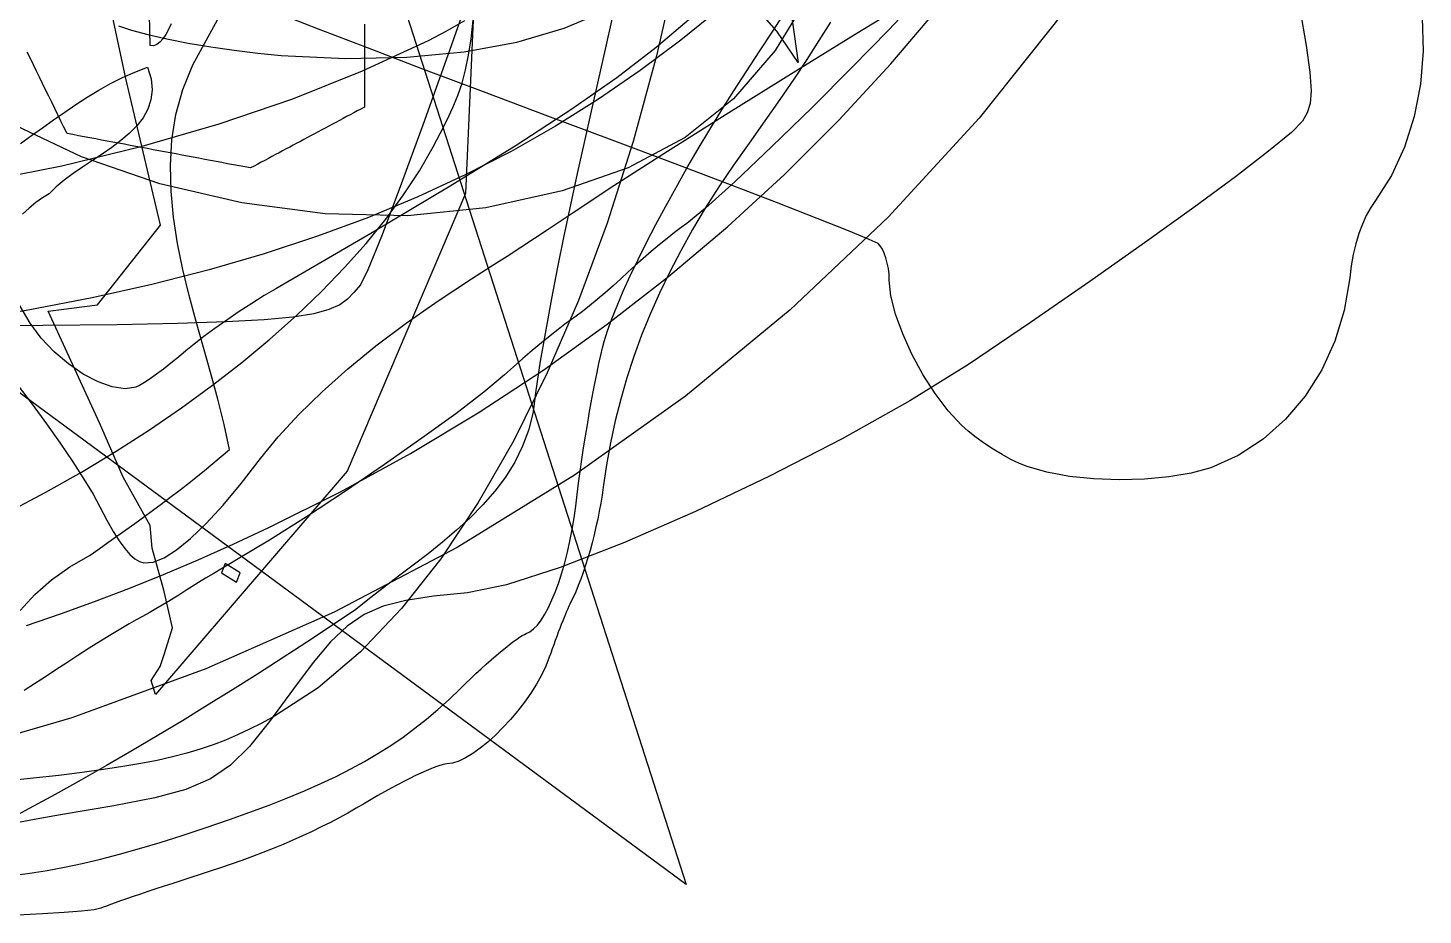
# Model space of a CAD drawing. Extents: x -75 to 75, y -75 to 75.
# Drawn here: x 22.8 to 75.1, y -74.8 to -41.6 of the extents above; entities that cross this region are included whole.
import ezdxf

# ---------------------------------------------------------------- set-up
doc = ezdxf.new("R2010")
doc.units = 0
for name, color, linetype in [('butterfly', 7, 'CONTINUOUS'), ('cat', 7, 'CONTINUOUS'), ('crown', 7, 'CONTINUOUS'), ('darth', 7, 'CONTINUOUS'), ('hellokitty', 7, 'CONTINUOUS'), ('ironman', 7, 'CONTINUOUS'), ('jackskellington', 7, 'CONTINUOUS'), ('mushroom', 7, 'CONTINUOUS'), ('skullbones', 7, 'CONTINUOUS'), ('star', 7, 'CONTINUOUS'), ('stormtrooper', 7, 'CONTINUOUS'), ('thundercats', 7, 'CONTINUOUS'), ('wolf', 7, 'CONTINUOUS')]:
    doc.layers.add(name, color=color, linetype=linetype)

msp = doc.modelspace()

# ---------------------------------------------------------------- linework, layer by layer
at = {"layer": 'butterfly', "color": 7}
for p, q in [((52.161739, -40.262161), (50.826645, -42.456182)), ((42.916043, -41.622176), (44.464839, -40.964553)), ((26.228406, -41.534207), (26.710756, -41.6946)), ((26.710756, -41.6946), (27.322742, -41.857608)), ((41.144681, -42.135843), (42.916043, -41.622176)), ((27.322742, -41.857608), (28.039386, -42.018709)), ((28.039386, -42.018709), (28.835711, -42.173375)), ((28.835711, -42.173375), (29.686741, -42.317083)), ((29.686741, -42.317083), (30.567492, -42.445311)), ((39.17499, -42.499867), (41.144681, -42.135843)), ((30.567492, -42.445311), (31.452989, -42.553529)), ((31.452989, -42.553529), (32.318257, -42.637222)), ((32.318257, -42.637222), (34.737542, -42.756243)), ((34.737542, -42.756243), (37.031199, -42.708562)), ((37.031199, -42.708562), (39.17499, -42.499867)), ((50.826645, -42.456182), (49.26904, -44.258535)), ((49.26904, -44.258535), (47.447539, -45.70907)), ((24.84939, -46.434361), (22.156997, -45.16654)), ((47.447539, -45.70907), (45.320749, -46.847633)), ((27.779062, -47.443424), (24.84939, -46.434361)), ((45.320749, -46.847633), (42.847274, -47.714069)), ((30.851774, -48.166536), (27.779062, -47.443424)), ((42.847274, -47.714069), (39.98573, -48.348223)), ((33.973282, -48.576507), (30.851774, -48.166536)), ((37.049349, -48.646134), (33.973282, -48.576507)), ((39.98573, -48.348223), (37.049349, -48.646134))]:
    msp.add_line(p, q, dxfattribs=at)
at = {"layer": 'cat', "color": 7}
for p, q in [((35.437174, -41.467727), (35.437174, -41.623093)), ((35.437174, -41.623093), (35.437174, -41.778459)), ((35.437174, -41.778459), (35.437174, -41.933828)), ((35.437174, -41.933828), (35.437174, -42.089191)), ((35.437174, -42.089191), (35.437174, -42.244549)), ((35.437174, -42.244549), (35.437174, -42.399915)), ((22.927272, -42.754993), (22.812749, -42.52076)), ((23.041792, -42.989226), (22.927272, -42.754993)), ((35.437174, -42.399915), (35.437174, -42.555281)), ((35.437174, -42.555281), (35.437174, -42.710648)), ((35.437174, -42.710648), (35.437174, -42.866014)), ((23.156315, -43.223451), (23.041792, -42.989226)), ((23.270835, -43.457684), (23.156315, -43.223451)), ((35.437174, -42.866014), (35.437174, -43.021383)), ((35.437174, -43.021383), (35.437174, -43.176749)), ((35.437174, -43.176749), (35.437174, -43.332115)), ((35.437174, -43.332115), (35.437174, -43.48747)), ((23.385358, -43.691917), (23.270835, -43.457684)), ((23.499881, -43.926139), (23.385358, -43.691917)), ((35.437174, -43.48747), (35.437174, -43.642836)), ((35.437174, -43.642836), (35.437174, -43.798202)), ((35.437174, -43.798202), (35.437174, -43.953571)), ((23.614401, -44.160375), (23.499881, -43.926139)), ((23.728913, -44.394597), (23.614401, -44.160375)), ((23.843433, -44.62883), (23.728913, -44.394597)), ((35.437174, -43.953571), (35.437174, -44.108934)), ((35.437174, -44.108934), (35.437174, -44.264303)), ((35.437174, -44.264303), (35.437174, -44.41967)), ((23.957956, -44.863063), (23.843433, -44.62883)), ((24.072476, -45.097288), (23.957956, -44.863063)), ((34.771528, -44.931178), (34.638398, -45.002405)), ((34.904655, -44.859948), (34.771528, -44.931178)), ((35.037782, -44.78872), (34.904655, -44.859948)), ((35.17092, -44.71749), (35.037782, -44.78872)), ((35.304047, -44.646263), (35.17092, -44.71749)), ((35.437174, -44.575036), (35.304047, -44.646263)), ((35.437174, -44.41967), (35.437174, -44.575036)), ((24.186999, -45.331521), (24.072476, -45.097288)), ((24.301519, -45.565754), (24.186999, -45.331521)), ((33.839624, -45.429774), (33.706494, -45.501001)), ((33.972751, -45.358547), (33.839624, -45.429774)), ((34.10589, -45.287317), (33.972751, -45.358547)), ((34.239017, -45.216089), (34.10589, -45.287317)), ((34.372144, -45.144859), (34.239017, -45.216089)), ((34.505271, -45.073632), (34.372144, -45.144859)), ((34.638398, -45.002405), (34.505271, -45.073632)), ((24.516378, -45.606022), (24.301519, -45.565754)), ((24.731237, -45.646289), (24.516378, -45.606022)), ((24.946095, -45.686559), (24.731237, -45.646289)), ((25.160962, -45.726827), (24.946095, -45.686559)), ((25.375821, -45.767094), (25.160962, -45.726827)), ((25.590679, -45.807365), (25.375821, -45.767094)), ((25.805538, -45.847632), (25.590679, -45.807365)), ((26.020397, -45.8879), (25.805538, -45.847632)), ((26.235264, -45.928167), (26.020397, -45.8879)), ((26.450122, -45.968437), (26.235264, -45.928167)), ((26.664981, -46.008705), (26.450122, -45.968437)), ((32.907726, -45.92837), (32.774599, -45.9996)), ((33.040856, -45.857143), (32.907726, -45.92837)), ((33.173983, -45.785913), (33.040856, -45.857143)), ((33.30711, -45.714686), (33.173983, -45.785913)), ((33.44024, -45.643459), (33.30711, -45.714686)), ((33.573367, -45.572228), (33.44024, -45.643459)), ((33.706494, -45.501001), (33.573367, -45.572228)), ((26.87984, -46.048972), (26.664981, -46.008705)), ((27.094695, -46.08924), (26.87984, -46.048972)), ((27.309554, -46.12951), (27.094695, -46.08924)), ((27.524424, -46.169778), (27.309554, -46.12951)), ((27.739282, -46.210045), (27.524424, -46.169778)), ((27.954138, -46.250315), (27.739282, -46.210045)), ((28.168997, -46.290583), (27.954138, -46.250315)), ((28.383868, -46.33085), (28.168997, -46.290583)), ((28.598726, -46.371118), (28.383868, -46.33085)), ((28.813582, -46.411385), (28.598726, -46.371118)), ((29.028441, -46.451655), (28.813582, -46.411385)), ((29.243311, -46.491923), (29.028441, -46.451655)), ((29.458169, -46.53219), (29.243311, -46.491923)), ((31.842693, -46.498197), (31.709566, -46.569424)), ((31.97582, -46.426969), (31.842693, -46.498197)), ((32.108947, -46.355739), (31.97582, -46.426969)), ((32.24208, -46.284512), (32.108947, -46.355739)), ((32.375207, -46.213282), (32.24208, -46.284512)), ((32.508334, -46.142055), (32.375207, -46.213282)), ((32.641472, -46.070828), (32.508334, -46.142055)), ((32.774599, -45.9996), (32.641472, -46.070828)), ((29.673025, -46.572458), (29.458169, -46.53219)), ((29.887884, -46.612728), (29.673025, -46.572458)), ((30.102754, -46.652996), (29.887884, -46.612728)), ((30.317609, -46.693263), (30.102754, -46.652996)), ((30.532468, -46.733533), (30.317609, -46.693263)), ((30.747327, -46.773801), (30.532468, -46.733533)), ((30.962196, -46.814068), (30.747327, -46.773801)), ((31.177052, -46.854336), (30.962196, -46.814068)), ((31.310182, -46.783109), (31.177052, -46.854336)), ((31.443309, -46.711881), (31.310182, -46.783109)), ((31.576436, -46.640651), (31.443309, -46.711881)), ((31.709566, -46.569424), (31.576436, -46.640651))]:
    msp.add_line(p, q, dxfattribs=at)
at = {"layer": 'crown', "color": 7}
for p, q in [((39.700296, -39.405981), (38.622153, -42.458516)), ((38.622153, -42.458516), (37.635358, -45.212167)), ((37.635358, -45.212167), (36.774476, -47.566405)), ((36.774476, -47.566405), (36.074076, -49.420698)), ((36.074076, -49.420698), (35.568726, -50.674521)), ((35.568726, -50.674521), (35.29299, -51.227344)), ((35.044902, -51.514299), (34.804257, -51.764108)), ((35.29299, -51.227344), (35.044902, -51.514299)), ((34.113089, -52.162366), (33.546477, -52.315858)), ((34.513001, -51.979288), (34.113089, -52.162366)), ((34.804257, -51.764108), (34.513001, -51.979288)), ((23.395468, -52.756776), (20.036643, -52.773794)), ((26.181267, -52.727837), (23.395468, -52.756776)), ((28.452087, -52.684437), (26.181267, -52.727837)), ((30.265968, -52.624059), (28.452087, -52.684437)), ((31.680963, -52.544184), (30.265968, -52.624059)), ((32.755118, -52.442293), (31.680963, -52.544184)), ((33.546477, -52.315858), (32.755118, -52.442293))]:
    msp.add_line(p, q, dxfattribs=at)
at = {"layer": 'darth', "color": 7}
for p, q in [((53.816524, -41.846065), (55.860021, -40.600892)), ((47.687128, -41.221239), (46.367994, -42.342779)), ((70.479598, -40.893043), (70.716549, -42.27112)), ((51.498243, -43.277691), (53.816524, -41.846065)), ((70.716549, -42.27112), (70.852705, -43.265522)), ((46.367994, -42.342779), (44.891365, -43.477081)), ((49.094246, -44.778374), (51.498243, -43.277691)), ((70.852705, -43.265522), (70.897126, -43.961058)), ((44.891365, -43.477081), (43.170831, -44.682337)), ((70.897126, -43.961058), (70.85888, -44.442544)), ((43.170831, -44.682337), (41.119981, -46.016728)), ((46.793599, -46.230709), (49.094246, -44.778374)), ((70.747024, -44.794785), (70.570623, -45.102597)), ((70.85888, -44.442544), (70.747024, -44.794785)), ((70.570623, -45.102597), (70.158923, -45.523077)), ((70.158923, -45.523077), (69.30655, -46.230038)), ((41.119981, -46.016728), (38.652413, -47.538448)), ((44.785359, -47.517301), (46.793599, -46.230709)), ((69.30655, -46.230038), (68.069237, -47.182893)), ((38.652413, -47.538448), (35.681714, -49.305681)), ((43.25859, -48.520748), (44.785359, -47.517301)), ((68.069237, -47.182893), (66.502717, -48.341049)), ((42.810582, -48.820578), (43.25859, -48.520748)), ((66.502717, -48.341049), (64.662727, -49.663914)), ((42.323247, -49.143968), (42.810582, -48.820578)), ((35.681714, -49.305681), (32.121478, -51.376614)), ((41.29311, -49.820616), (41.812216, -49.480713)), ((41.812216, -49.480713), (42.323247, -49.143968)), ((40.293197, -50.469086), (40.781563, -50.153474)), ((40.781563, -50.153474), (41.29311, -49.820616)), ((64.662727, -49.663914), (62.604997, -51.110896)), ((39.843642, -50.757252), (40.293197, -50.469086)), ((38.196006, -51.826084), (39.448526, -51.007772)), ((39.448526, -51.007772), (39.843642, -50.757252)), ((62.604997, -51.110896), (60.38526, -52.641404)), ((31.682442, -51.638002), (31.220822, -51.927221)), ((32.121478, -51.376614), (31.682442, -51.638002)), ((22.919816, -52.666697), (22.422442, -51.816511)), ((30.750445, -52.234696), (30.285134, -52.550853)), ((31.220822, -51.927221), (30.750445, -52.234696)), ((37.000956, -52.666674), (38.196006, -51.826084)), ((23.333017, -53.224568), (22.919816, -52.666697)), ((30.285134, -52.550853), (29.838715, -52.866118)), ((35.872533, -53.521737), (37.000956, -52.666674)), ((60.38526, -52.641404), (58.059249, -54.214847)), ((23.818374, -53.738297), (23.333017, -53.224568)), ((29.425008, -53.170915), (29.05784, -53.455672)), ((29.838715, -52.866118), (29.425008, -53.170915)), ((24.351473, -54.19309), (23.818374, -53.738297)), ((28.751033, -53.710815), (28.4748, -53.945962)), ((29.05784, -53.455672), (28.751033, -53.710815)), ((34.819898, -54.383463), (35.872533, -53.521737)), ((24.907898, -54.574152), (24.351473, -54.19309)), ((28.195256, -54.173405), (27.920081, -54.387595)), ((28.4748, -53.945962), (28.195256, -54.173405)), ((58.059249, -54.214847), (55.866199, -55.584426)), ((25.463233, -54.866695), (24.907898, -54.574152)), ((25.993063, -55.05592), (25.463233, -54.866695)), ((27.413559, -54.753981), (27.197572, -54.895067)), ((27.656955, -54.582972), (27.413559, -54.753981)), ((27.920081, -54.387595), (27.656955, -54.582972)), ((33.852203, -55.244043), (34.819898, -54.383463)), ((22.437868, -54.970502), (22.989977, -55.700114)), ((26.472972, -55.127037), (25.993063, -55.05592)), ((26.878545, -55.06525), (26.472972, -55.127037)), ((27.016674, -55.000675), (26.878545, -55.06525)), ((27.197572, -54.895067), (27.016674, -55.000675)), ((32.978609, -56.095677), (33.852203, -55.244043)), ((22.989977, -55.700114), (23.530468, -56.440601)), ((55.866199, -55.584426), (53.333602, -57.003431)), ((32.208275, -56.930552), (32.978609, -56.095677)), ((23.530468, -56.440601), (24.044386, -57.170328)), ((31.550359, -57.740863), (32.208275, -56.930552)), ((24.044386, -57.170328), (24.516777, -57.86766)), ((53.333602, -57.003431), (50.609568, -58.404292)), ((24.516777, -57.86766), (24.932685, -58.510952)), ((30.824557, -58.674127), (31.550359, -57.740863)), ((24.932685, -58.510952), (25.277155, -59.078571)), ((50.609568, -58.404292), (47.842218, -59.719439)), ((30.144271, -59.485555), (30.824557, -58.674127)), ((25.277155, -59.078571), (25.535233, -59.54888)), ((25.535233, -59.54888), (25.795228, -60.04626)), ((29.512446, -60.172518), (30.144271, -59.485555)), ((25.795228, -60.04626), (26.034739, -60.470062)), ((47.842218, -59.719439), (45.179669, -60.881305)), ((26.034739, -60.470062), (26.256296, -60.823509)), ((28.932028, -60.732379), (29.512446, -60.172518)), ((26.256296, -60.823509), (26.462428, -61.109818)), ((26.462428, -61.109818), (26.655663, -61.332212)), ((28.405957, -61.162503), (28.932028, -60.732379)), ((45.179669, -60.881305), (42.770038, -61.822324)), ((26.655663, -61.332212), (26.838531, -61.493914)), ((26.838531, -61.493914), (27.013561, -61.598147)), ((27.013561, -61.598147), (27.183281, -61.648128)), ((27.183281, -61.648128), (27.52864, -61.623011)), ((27.52864, -61.623011), (27.93718, -61.460259)), ((27.93718, -61.460259), (28.405957, -61.162503)), ((42.770038, -61.822324), (40.761446, -62.474924)), ((40.761446, -62.474924), (39.302004, -62.771539)), ((36.993788, -63.05493), (36.146342, -63.275089)), ((38.027429, -62.897154), (36.993788, -63.05493)), ((39.302004, -62.771539), (38.027429, -62.897154)), ((35.430367, -63.587856), (34.791128, -64.023452)), ((36.146342, -63.275089), (35.430367, -63.587856)), ((34.791128, -64.023452), (34.173894, -64.612105)), ((34.173894, -64.612105), (33.52393, -65.384034)), ((33.52393, -65.384034), (32.786506, -66.369466)), ((32.786506, -66.369466), (31.885907, -67.596416)), ((31.885907, -67.596416), (31.134329, -68.531413)), ((31.134329, -68.531413), (30.43012, -69.229467)), ((30.43012, -69.229467), (29.671628, -69.745592)), ((29.671628, -69.745592), (28.757197, -70.134796)), ((27.585175, -70.452096), (26.053908, -70.752496)), ((28.757197, -70.134796), (27.585175, -70.452096)), ((26.053908, -70.752496), (24.061742, -71.091013)), ((23.287117, -71.225466), (22.489648, -71.373814)), ((24.061742, -71.091013), (23.287117, -71.225466))]:
    msp.add_line(p, q, dxfattribs=at)
at = {"layer": 'hellokitty', "color": 7}
for p, q in [((48.770935, -40.861858), (47.292232, -42.069035)), ((37.836822, -42.07289), (38.504633, -41.723728)), ((38.504633, -41.723728), (39.205081, -41.332517)), ((35.373722, -43.22042), (37.836822, -42.07289)), ((47.292232, -42.069035), (45.773904, -43.208101)), ((32.75969, -44.265057), (35.373722, -43.22042)), ((45.773904, -43.208101), (44.211692, -44.280726)), ((30.003572, -45.205873), (32.75969, -44.265057)), ((44.211692, -44.280726), (42.601332, -45.288584)), ((27.114223, -46.041942), (30.003572, -45.205873)), ((42.601332, -45.288584), (40.938563, -46.233345)), ((24.100491, -46.772345), (27.114223, -46.041942)), ((40.938563, -46.233345), (39.219121, -47.116678)), ((20.971225, -47.396149), (24.100491, -46.772345)), ((39.219121, -47.116678), (37.438751, -47.940259)), ((37.438751, -47.940259), (35.593184, -48.705753)), ((35.593184, -48.705753), (33.678165, -49.414834)), ((33.678165, -49.414834), (31.689427, -50.069171)), ((31.689427, -50.069171), (29.622713, -50.67044)), ((29.622713, -50.67044), (27.47376, -51.220308)), ((25.238307, -51.720445), (22.912092, -52.172523)), ((27.47376, -51.220308), (25.238307, -51.720445)), ((22.912092, -52.172523), (20.490854, -52.578214))]:
    msp.add_line(p, q, dxfattribs=at)
at = {"layer": 'ironman', "color": 7}
for p, q in [((27.41652, -42.261), (27.374128, -40.505611)), ((29.509949, -42.079463), (30.363369, -40.512024)), ((44.722977, -41.234527), (44.459009, -42.399983)), ((28.101304, -41.666561), (27.996341, -41.855655)), ((28.203756, -41.457104), (28.101304, -41.666561)), ((27.541469, -42.274298), (27.41652, -42.261)), ((27.661431, -42.233703), (27.541469, -42.274298)), ((27.776899, -42.145926), (27.661431, -42.233703)), ((27.888371, -42.017676), (27.776899, -42.145926)), ((27.996341, -41.855655), (27.888371, -42.017676)), ((29.009896, -42.989161), (29.509949, -42.079463)), ((44.459009, -42.399983), (44.193906, -43.565135)), ((26.381591, -43.465945), (26.844714, -43.259513)), ((26.844714, -43.259513), (27.321454, -43.077212)), ((27.321454, -43.077212), (27.45153, -43.5178)), ((28.637817, -43.914176), (29.009896, -42.989161)), ((25.489648, -43.939706), (25.930449, -43.693633)), ((25.930449, -43.693633), (26.381591, -43.465945)), ((27.45153, -43.5178), (27.489935, -43.924389)), ((44.193906, -43.565135), (43.929311, -44.730343)), ((24.632525, -44.475499), (25.057553, -44.201286)), ((25.057553, -44.201286), (25.489648, -43.939706)), ((27.446007, -44.300146), (27.329081, -44.648247)), ((27.489935, -43.924389), (27.446007, -44.300146)), ((28.382146, -44.852587), (28.637817, -43.914176)), ((23.797121, -45.050323), (24.212927, -44.759468)), ((24.212927, -44.759468), (24.632525, -44.475499)), ((27.329081, -44.648247), (27.148493, -44.971863)), ((28.23131, -45.802471), (28.382146, -44.852587)), ((43.929311, -44.730343), (43.666862, -45.895977)), ((22.970338, -45.641189), (23.383471, -45.345189)), ((23.383471, -45.345189), (23.797121, -45.050323)), ((26.913578, -45.274168), (26.633675, -45.558332)), ((27.148493, -44.971863), (26.913578, -45.274168)), ((22.556085, -45.935451), (22.970338, -45.641189)), ((26.318117, -45.827529), (25.976241, -46.084933)), ((26.633675, -45.558332), (26.318117, -45.827529)), ((28.173744, -46.761911), (28.23131, -45.802471)), ((43.666862, -45.895977), (43.408205, -47.062396)), ((25.617384, -46.333715), (25.25088, -46.57705)), ((25.976241, -46.084933), (25.617384, -46.333715)), ((24.886067, -46.818104), (24.53228, -47.060056)), ((25.25088, -46.57705), (24.886067, -46.818104)), ((28.197877, -47.728985), (28.173744, -46.761911)), ((24.198855, -47.306075), (23.895128, -47.559335)), ((24.53228, -47.060056), (24.198855, -47.306075)), ((43.408205, -47.062396), (43.154981, -48.229966)), ((23.38529, -47.969057), (23.137999, -48.150577)), ((23.630434, -47.82301), (23.38529, -47.969057)), ((23.895128, -47.559335), (23.630434, -47.82301)), ((28.29214, -48.701771), (28.197877, -47.728985)), ((22.888559, -48.360118), (22.636967, -48.590228)), ((23.137999, -48.150577), (22.888559, -48.360118)), ((43.154981, -48.229966), (42.908835, -49.399049)), ((28.444963, -49.67835), (28.29214, -48.701771)), ((42.908835, -49.399049), (42.671407, -50.570011)), ((28.644779, -50.656806), (28.444963, -49.67835)), ((28.88002, -51.635214), (28.644779, -50.656806)), ((42.671407, -50.570011), (42.44434, -51.743215)), ((29.139114, -52.611652), (28.88002, -51.635214)), ((42.44434, -51.743215), (42.229278, -52.919023)), ((29.410493, -53.584207), (29.139114, -52.611652)), ((42.229278, -52.919023), (42.027859, -54.097801)), ((29.68259, -54.550951), (29.410493, -53.584207)), ((42.027859, -54.097801), (41.84173, -55.279914)), ((29.943834, -55.509967), (29.68259, -54.550951)), ((41.84173, -55.279914), (41.756163, -55.986533)), ((30.182656, -56.459337), (29.943834, -55.509967)), ((41.756163, -55.986533), (41.594219, -56.652078)), ((30.38749, -57.397136), (30.182656, -56.459337)), ((41.594219, -56.652078), (41.362698, -57.279661)), ((30.078364, -57.666862), (30.38749, -57.397136)), ((41.362698, -57.279661), (41.068405, -57.872393)), ((29.449545, -58.193119), (29.765622, -57.932074)), ((29.765622, -57.932074), (30.078364, -57.666862)), ((41.068405, -57.872393), (40.718145, -58.433389)), ((28.808536, -58.704085), (29.130422, -58.450339)), ((29.130422, -58.450339), (29.449545, -58.193119)), ((40.718145, -58.433389), (40.318721, -58.965759)), ((28.157617, -59.202518), (28.484172, -58.954695)), ((28.484172, -58.954695), (28.808536, -58.704085)), ((40.318721, -58.965759), (39.876939, -59.472616)), ((27.499071, -59.691183), (27.829155, -59.447898)), ((27.829155, -59.447898), (28.157617, -59.202518)), ((39.876939, -59.472616), (39.399602, -59.957075)), ((26.835179, -60.17284), (27.167651, -59.932714)), ((27.167651, -59.932714), (27.499071, -59.691183)), ((39.399602, -59.957075), (38.893513, -60.422245)), ((26.168223, -60.65025), (26.501941, -60.411902)), ((26.501941, -60.411902), (26.835179, -60.17284)), ((38.893513, -60.422245), (38.365478, -60.871241)), ((25.167033, -61.364441), (25.500483, -61.126172)), ((25.500483, -61.126172), (25.834308, -60.888225)), ((25.834308, -60.888225), (26.168223, -60.65025)), ((38.365478, -60.871241), (37.822299, -61.307173)), ((24.408476, -61.797255), (25.167033, -61.364441)), ((37.822299, -61.307173), (37.270783, -61.733159)), ((23.722038, -62.290489), (24.408476, -61.797255)), ((36.717732, -62.152304), (36.16995, -62.567727)), ((37.270783, -61.733159), (36.717732, -62.152304)), ((23.101432, -62.838536), (23.722038, -62.290489)), ((36.16995, -62.567727), (35.634241, -62.982537)), ((22.540369, -63.435797), (23.101432, -62.838536)), ((35.634241, -62.982537), (35.117411, -63.399848)), ((35.117411, -63.399848), (34.203098, -64.01192)), ((34.203098, -64.01192), (33.284191, -64.618602)), ((33.284191, -64.618602), (32.36074, -65.219608)), ((32.36074, -65.219608), (31.432799, -65.814643)), ((31.432799, -65.814643), (30.500416, -66.403412)), ((30.500416, -66.403412), (29.563641, -66.985631)), ((29.563641, -66.985631), (28.622526, -67.561003)), ((28.622526, -67.561003), (27.677123, -68.129237)), ((27.677123, -68.129237), (26.72748, -68.690041)), ((26.72748, -68.690041), (25.773649, -69.243126)), ((25.773649, -69.243126), (24.81568, -69.788196)), ((24.81568, -69.788196), (23.853624, -70.324963)), ((23.853624, -70.324963), (22.887532, -70.853133)), ((22.887532, -70.853133), (21.917454, -71.372414))]:
    msp.add_line(p, q, dxfattribs=at)
at = {"layer": 'jackskellington', "color": 7}
for p, q in [((56.137948, -40.537782), (55.064883, -41.689074)), ((55.064883, -41.689074), (53.710055, -43.082631)), ((53.710055, -43.082631), (52.210803, -44.582701)), ((52.210803, -44.582701), (50.704465, -46.053527)), ((50.704465, -46.053527), (49.32838, -47.359358)), ((49.32838, -47.359358), (48.219893, -48.364434)), ((48.219893, -48.364434), (47.516339, -48.933004)), ((47.300766, -49.08456), (47.049984, -49.272986)), ((47.516339, -48.933004), (47.300766, -49.08456)), ((46.773033, -49.490791), (46.478949, -49.730491)), ((47.049984, -49.272986), (46.773033, -49.490791)), ((46.176779, -49.984595), (45.875561, -50.245622)), ((46.478949, -49.730491), (46.176779, -49.984595)), ((45.584336, -50.50608), (45.312144, -50.758485)), ((45.875561, -50.245622), (45.584336, -50.50608)), ((45.041072, -51.010304), (44.753056, -51.269084)), ((45.312144, -50.758485), (45.041072, -51.010304)), ((44.456909, -51.527462), (44.161448, -51.778058)), ((44.753056, -51.269084), (44.456909, -51.527462)), ((43.607843, -52.22645), (43.367333, -52.409502)), ((43.875486, -52.01351), (43.607843, -52.22645)), ((44.161448, -51.778058), (43.875486, -52.01351)), ((42.951462, -52.706216), (42.6916, -52.903938)), ((43.162773, -52.555301), (42.951462, -52.706216)), ((43.367333, -52.409502), (43.162773, -52.555301)), ((42.393362, -53.140071), (42.066916, -53.406215)), ((42.6916, -52.903938), (42.393362, -53.140071)), ((41.722435, -53.693972), (41.370095, -53.994939)), ((42.066916, -53.406215), (41.722435, -53.693972)), ((41.020069, -54.300724), (40.682525, -54.602925)), ((41.370095, -53.994939), (41.020069, -54.300724)), ((40.682525, -54.602925), (39.912222, -55.249953)), ((39.912222, -55.249953), (38.85924, -56.05975)), ((38.85924, -56.05975), (37.59581, -56.982374)), ((37.59581, -56.982374), (36.194153, -57.967883)), ((36.194153, -57.967883), (34.726502, -58.966337)), ((34.726502, -58.966337), (33.265076, -59.927795)), ((33.265076, -59.927795), (31.882105, -60.802317)), ((31.882105, -60.802317), (30.649819, -61.539958)), ((30.649819, -61.539958), (30.359079, -61.708657)), ((29.770115, -62.056975), (29.488387, -62.226602)), ((30.063093, -61.882661), (29.770115, -62.056975)), ((30.359079, -61.708657), (30.063093, -61.882661)), ((28.793197, -62.657392), (28.638957, -62.758297)), ((28.991681, -62.531808), (28.793197, -62.657392)), ((29.22616, -62.386546), (28.991681, -62.531808)), ((29.488387, -62.226602), (29.22616, -62.386546)), ((28.097314, -63.097667), (27.867615, -63.234497)), ((28.307211, -62.969874), (28.097314, -63.097667)), ((28.490144, -62.855342), (28.307211, -62.969874)), ((28.638957, -62.758297), (28.490144, -62.855342)), ((27.131265, -63.656992), (26.893922, -63.787751)), ((27.377433, -63.518384), (27.131265, -63.656992)), ((27.625269, -63.376144), (27.377433, -63.518384)), ((27.867615, -63.234497), (27.625269, -63.376144)), ((26.310735, -64.123237), (25.946076, -64.34297)), ((26.630796, -63.93561), (26.310735, -64.123237)), ((26.893922, -63.787751), (26.630796, -63.93561)), ((25.549158, -64.587148), (25.13232, -64.848116)), ((25.946076, -64.34297), (25.549158, -64.587148)), ((24.7079, -65.118214), (24.288237, -65.38978)), ((25.13232, -64.848116), (24.7079, -65.118214)), ((23.885669, -65.655153), (23.489592, -65.917326)), ((24.288237, -65.38978), (23.885669, -65.655153)), ((23.08853, -66.179717), (22.693518, -66.435309)), ((23.489592, -65.917326), (23.08853, -66.179717))]:
    msp.add_line(p, q, dxfattribs=at)
at = {"layer": 'mushroom', "color": 7}
for p, q in [((47.146371, -39.315771), (46.38121, -42.652205)), ((39.436853, -42.015862), (39.514238, -41.315428)), ((39.342839, -42.629633), (39.436853, -42.015862)), ((39.229772, -43.175355), (39.342839, -42.629633)), ((46.38121, -42.652205), (45.506781, -45.857343)), ((39.095226, -43.671628), (39.229772, -43.175355)), ((38.936772, -44.137066), (39.095226, -43.671628)), ((38.751981, -44.590273), (38.936772, -44.137066)), ((38.538432, -45.049861), (38.751981, -44.590273)), ((38.293695, -45.534433), (38.538432, -45.049861)), ((38.015342, -46.062601), (38.293695, -45.534433)), ((45.506781, -45.857343), (44.529059, -48.916223)), ((37.500007, -46.960604), (38.015342, -46.062601)), ((36.907859, -47.864107), (37.500007, -46.960604)), ((36.241742, -48.770664), (36.907859, -47.864107)), ((35.504498, -49.677834), (36.241742, -48.770664)), ((44.529059, -48.916223), (43.454007, -51.813878)), ((34.698968, -50.583163), (35.504498, -49.677834)), ((33.827999, -51.484211), (34.698968, -50.583163)), ((32.894431, -52.378528), (33.827999, -51.484211)), ((43.454007, -51.813878), (42.287596, -54.535349)), ((31.901107, -53.263667), (32.894431, -52.378528)), ((30.850868, -54.137187), (31.901107, -53.263667)), ((29.746561, -54.996636), (30.850868, -54.137187)), ((42.287596, -54.535349), (41.0358, -57.065672)), ((28.591025, -55.839569), (29.746561, -54.996636)), ((27.387102, -56.663539), (28.591025, -55.839569)), ((26.137637, -57.466103), (27.387102, -56.663539)), ((24.845473, -58.244811), (26.137637, -57.466103)), ((41.0358, -57.065672), (39.70458, -59.389882)), ((23.513452, -58.997215), (24.845473, -58.244811)), ((22.144416, -59.720875), (23.513452, -58.997215)), ((39.70458, -59.389882), (38.299909, -61.493019)), ((38.299909, -61.493019), (36.827756, -63.360119)), ((36.827756, -63.360119), (35.294087, -64.97622)), ((35.294087, -64.97622), (33.704877, -66.32636)), ((33.704877, -66.32636), (32.066089, -67.395573)), ((32.066089, -67.395573), (31.596494, -67.649962)), ((31.139336, -67.882556), (30.68738, -68.095103)), ((31.596494, -67.649962), (31.139336, -67.882556)), ((30.233403, -68.289348), (29.770169, -68.467038)), ((30.68738, -68.095103), (30.233403, -68.289348)), ((28.252637, -68.918252), (27.680087, -69.047196)), ((28.787017, -68.779743), (28.252637, -68.918252)), ((29.29045, -68.629922), (28.787017, -68.779743)), ((29.770169, -68.467038), (29.29045, -68.629922)), ((25.661087, -69.39409), (24.863538, -69.502232)), ((26.391541, -69.283366), (25.661087, -69.39409)), ((27.062131, -69.168318), (26.391541, -69.283366)), ((27.680087, -69.047196), (27.062131, -69.168318)), ((23.038241, -69.71777), (21.996031, -69.828656)), ((23.991666, -69.609544), (23.038241, -69.71777)), ((24.863538, -69.502232), (23.991666, -69.609544))]:
    msp.add_line(p, q, dxfattribs=at)
at = {"layer": 'skullbones', "color": 7}
for p, q in [((33.722849, -41.65517), (32.18817, -41.056814)), ((75.059681, -41.228047), (75.092075, -42.473942)), ((35.553176, -42.35934), (33.722849, -41.65517)), ((37.628124, -43.149574), (35.553176, -42.35934)), ((75.092075, -42.473942), (74.989769, -43.715658)), ((39.896675, -44.006121), (37.628124, -43.149574)), ((74.989769, -43.715658), (74.756659, -44.924718)), ((42.307804, -44.909232), (39.896675, -44.006121)), ((44.717518, -45.811626), (42.307804, -44.909232)), ((74.756659, -44.924718), (74.39664, -46.072648)), ((46.982013, -46.666119), (44.717518, -45.811626)), ((74.39664, -46.072648), (73.913611, -47.130976)), ((49.050552, -47.453107), (46.982013, -46.666119)), ((50.872398, -48.152981), (49.050552, -47.453107)), ((73.913611, -47.130976), (73.311467, -48.071224)), ((73.311467, -48.071224), (73.130176, -48.336931)), ((52.396811, -48.746136), (50.872398, -48.152981)), ((73.130176, -48.336931), (72.965152, -48.633394)), ((53.573056, -49.212968), (52.396811, -48.746136)), ((72.816923, -48.959019), (72.68602, -49.312218)), ((72.965152, -48.633394), (72.816923, -48.959019)), ((54.350395, -49.533872), (53.573056, -49.212968)), ((54.678089, -49.689241), (54.350395, -49.533872)), ((72.68602, -49.312218), (72.57297, -49.691403)), ((54.761881, -49.77487), (54.678089, -49.689241)), ((54.840183, -49.895898), (54.761881, -49.77487)), ((54.911275, -50.046735), (54.840183, -49.895898)), ((54.973426, -50.221789), (54.911275, -50.046735)), ((72.478302, -50.094983), (72.402548, -50.521373)), ((72.57297, -49.691403), (72.478302, -50.094983)), ((55.024915, -50.415467), (54.973426, -50.221789)), ((55.064008, -50.622177), (55.024915, -50.415467)), ((55.088985, -50.836336), (55.064008, -50.622177)), ((72.402548, -50.521373), (72.346236, -50.968978)), ((55.098129, -51.052346), (55.088985, -50.836336)), ((55.160415, -51.64788), (55.098129, -51.052346)), ((72.346236, -50.968978), (72.141656, -52.190263)), ((55.333319, -52.331501), (55.160415, -51.64788)), ((72.141656, -52.190263), (71.788381, -53.345537)), ((55.600964, -53.071285), (55.333319, -52.331501)), ((55.947477, -53.835311), (55.600964, -53.071285)), ((71.788381, -53.345537), (71.296982, -54.420361)), ((56.356984, -54.591661), (55.947477, -53.835311)), ((56.813611, -55.308407), (56.356984, -54.591661)), ((71.296982, -54.420361), (70.678029, -55.400301)), ((57.301486, -55.953632), (56.813611, -55.308407)), ((70.678029, -55.400301), (69.942095, -56.270917)), ((57.804736, -56.495414), (57.301486, -55.953632)), ((69.942095, -56.270917), (69.099749, -57.017776)), ((58.057833, -56.719346), (57.804736, -56.495414)), ((58.346569, -56.947141), (58.057833, -56.719346)), ((58.660863, -57.172471), (58.346569, -56.947141)), ((58.990634, -57.388991), (58.660863, -57.172471)), ((59.325798, -57.590368), (58.990634, -57.388991)), ((69.099749, -57.017776), (68.161558, -57.626436)), ((59.656277, -57.770268), (59.325798, -57.590368)), ((59.971985, -57.922352), (59.656277, -57.770268)), ((60.262841, -58.040284), (59.971985, -57.922352)), ((68.161558, -57.626436), (67.138096, -58.082465)), ((61.004052, -58.253969), (60.262841, -58.040284)), ((61.84946, -58.408533), (61.004052, -58.253969)), ((62.763846, -58.503772), (61.84946, -58.408533)), ((63.712005, -58.539465), (62.763846, -58.503772)), ((64.658723, -58.515391), (63.712005, -58.539465)), ((65.568785, -58.431348), (64.658723, -58.515391)), ((66.406979, -58.28711), (65.568785, -58.431348)), ((67.138096, -58.082465), (66.406979, -58.28711))]:
    msp.add_line(p, q, dxfattribs=at)
at = {"layer": 'star', "color": 7}
for p, q in [((29.276864, -16.983332), (47.49093, -73.695492)), ((47.49093, -73.695492), (0.780248, -39.238586))]:
    msp.add_line(p, q, dxfattribs=at)
at = {"layer": 'stormtrooper', "color": 7}
for p, q in [((50.710217, -41.766956), (51.12271, -41.129805)), ((50.250522, -42.471408), (50.710217, -41.766956)), ((52.891634, -41.396787), (52.465884, -42.083911)), ((52.465884, -42.083911), (52.010127, -42.792774)), ((49.739601, -43.250189), (50.250522, -42.471408)), ((52.010127, -42.792774), (51.522232, -43.527229)), ((49.278873, -43.961211), (49.739601, -43.250189)), ((51.522232, -43.527229), (51.000067, -44.29112)), ((48.824253, -44.68254), (49.278873, -43.961211)), ((51.000067, -44.29112), (50.441496, -45.088302)), ((48.378099, -45.409691), (48.824253, -44.68254)), ((47.942777, -46.13818), (48.378099, -45.409691)), ((50.441496, -45.088302), (49.844384, -45.922616)), ((49.844384, -45.922616), (49.264618, -46.74445)), ((47.520643, -46.863519), (47.942777, -46.13818)), ((47.114059, -47.581225), (47.520643, -46.863519)), ((49.264618, -46.74445), (48.719523, -47.557365)), ((46.725388, -48.286811), (47.114059, -47.581225)), ((48.719523, -47.557365), (48.208475, -48.362825)), ((46.356992, -48.975789), (46.725388, -48.286811)), ((48.208475, -48.362825), (47.730862, -49.162279)), ((46.011228, -49.643676), (46.356992, -48.975789)), ((47.730862, -49.162279), (47.286065, -49.957188)), ((45.69046, -50.285986), (46.011228, -49.643676)), ((47.286065, -49.957188), (46.873465, -50.749011)), ((45.397045, -50.898233), (45.69046, -50.285986)), ((45.133347, -51.475931), (45.397045, -50.898233)), ((46.873465, -50.749011), (46.492448, -51.539202)), ((44.901728, -52.014597), (45.133347, -51.475931)), ((46.492448, -51.539202), (46.142396, -52.329221)), ((44.704548, -52.509739), (44.901728, -52.014597)), ((44.544166, -52.956878), (44.704548, -52.509739)), ((46.142396, -52.329221), (45.822692, -53.120524)), ((44.422946, -53.351526), (44.544166, -52.956878)), ((45.822692, -53.120524), (45.532717, -53.914568)), ((44.292145, -53.872895), (44.358907, -53.596057)), ((44.358907, -53.596057), (44.422946, -53.351526)), ((44.152462, -54.511897), (44.223161, -54.17914)), ((44.223161, -54.17914), (44.292145, -53.872895)), ((45.532717, -53.914568), (45.271854, -54.712811)), ((44.007916, -55.245361), (44.080546, -54.868267)), ((44.080546, -54.868267), (44.152462, -54.511897)), ((45.271854, -54.712811), (45.039486, -55.516709)), ((43.935077, -55.64028), (44.007916, -55.245361)), ((43.862529, -56.050129), (43.935077, -55.64028)), ((45.039486, -55.516709), (44.834996, -56.32772)), ((43.790777, -56.472012), (43.862529, -56.050129)), ((44.834996, -56.32772), (44.657769, -57.147305)), ((43.651661, -57.340294), (43.72032, -56.90303)), ((43.72032, -56.90303), (43.790777, -56.472012)), ((43.585305, -57.780902), (43.651661, -57.340294)), ((44.657769, -57.147305), (44.507184, -57.976917)), ((43.521751, -58.221962), (43.585305, -57.780902)), ((44.507184, -57.976917), (44.382625, -58.818012)), ((43.461503, -58.660578), (43.521751, -58.221962)), ((43.405064, -59.093854), (43.461503, -58.660578)), ((44.382625, -58.818012), (44.340927, -59.110708)), ((43.293338, -59.965017), (43.352937, -59.518891)), ((43.352937, -59.518891), (43.405064, -59.093854)), ((44.292684, -59.407222), (44.238311, -59.706087)), ((44.340927, -59.110708), (44.292684, -59.407222)), ((43.221775, -60.402916), (43.293338, -59.965017)), ((44.178217, -60.005838), (44.112823, -60.30501)), ((44.238311, -59.706087), (44.178217, -60.005838)), ((43.139196, -60.83015), (43.221775, -60.402916)), ((44.042539, -60.602137), (43.967778, -60.895752)), ((44.112823, -60.30501), (44.042539, -60.602137)), ((43.046551, -61.244266), (43.139196, -60.83015)), ((43.967778, -60.895752), (43.888959, -61.184392)), ((42.834868, -62.023368), (42.94479, -61.64282)), ((42.94479, -61.64282), (43.046551, -61.244266)), ((43.806491, -61.466589), (43.720791, -61.740878)), ((43.888959, -61.184392), (43.806491, -61.466589)), ((42.717728, -62.383461), (42.834868, -62.023368)), ((43.632272, -62.005794), (43.541352, -62.25987)), ((43.720791, -61.740878), (43.632272, -62.005794)), ((42.594324, -62.720657), (42.717728, -62.383461)), ((43.448438, -62.501642), (43.353948, -62.729643)), ((43.541352, -62.25987), (43.448438, -62.501642)), ((42.332523, -63.31657), (42.465605, -63.032507)), ((42.465605, -63.032507), (42.594324, -62.720657)), ((43.13102, -63.200909), (43.095709, -63.276996)), ((43.161898, -63.138468), (43.13102, -63.200909)), ((43.258297, -62.942405), (43.161898, -63.138468)), ((43.353948, -62.729643), (43.258297, -62.942405)), ((42.057066, -63.791533), (42.196027, -63.570392)), ((42.196027, -63.570392), (42.332523, -63.31657)), ((42.918335, -63.696774), (42.867001, -63.825326)), ((42.967283, -63.576615), (42.918335, -63.696774)), ((43.013432, -63.465899), (42.967283, -63.576615)), ((43.056378, -63.365676), (43.013432, -63.465899)), ((43.095709, -63.276996), (43.056378, -63.365676)), ((41.495579, -64.300357), (41.634895, -64.234404)), ((41.634895, -64.234404), (41.775549, -64.125986)), ((41.775549, -64.125986), (41.91659, -63.977545)), ((41.91659, -63.977545), (42.057066, -63.791533)), ((42.702759, -64.250841), (42.645962, -64.402462)), ((42.758806, -64.103411), (42.702759, -64.250841)), ((42.81369, -63.961222), (42.758806, -64.103411)), ((42.867001, -63.825326), (42.81369, -63.961222)), ((40.705969, -64.844552), (40.859233, -64.721963)), ((40.859233, -64.721963), (41.00112, -64.612557)), ((41.00112, -64.612557), (41.130367, -64.517394)), ((41.130367, -64.517394), (41.245703, -64.437534)), ((41.245703, -64.437534), (41.34586, -64.374037)), ((41.34586, -64.374037), (41.429576, -64.327958)), ((41.429576, -64.327958), (41.495579, -64.300357)), ((42.531738, -64.714086), (42.47513, -64.871984)), ((42.588818, -64.557227), (42.531738, -64.714086)), ((42.645962, -64.402462), (42.588818, -64.557227)), ((40.004515, -65.445569), (40.190603, -65.280836)), ((40.190603, -65.280836), (40.370387, -65.125047)), ((40.370387, -65.125047), (40.542599, -64.979268)), ((40.542599, -64.979268), (40.705969, -64.844552)), ((42.364968, -65.186707), (42.236269, -65.514516)), ((42.419405, -65.029876), (42.364968, -65.186707)), ((42.47513, -64.871984), (42.419405, -65.029876)), ((39.421077, -65.982861), (39.618483, -65.797642)), ((39.618483, -65.797642), (39.813385, -65.618191)), ((39.813385, -65.618191), (40.004515, -65.445569)), ((42.236269, -65.514516), (42.074479, -65.850849)), ((39.023823, -66.366373), (39.222434, -66.172791)), ((39.222434, -66.172791), (39.421077, -65.982861)), ((41.883508, -66.191644), (41.667266, -66.532833)), ((42.074479, -65.850849), (41.883508, -66.191644)), ((38.190255, -67.141516), (38.608765, -66.763767)), ((38.608765, -66.763767), (39.023823, -66.366373)), ((41.429658, -66.870357), (41.174597, -67.200153)), ((41.667266, -66.532833), (41.429658, -66.870357)), ((37.765476, -67.501222), (38.190255, -67.141516)), ((41.174597, -67.200153), (40.905986, -67.518159)), ((36.885852, -68.172883), (37.331613, -67.844478)), ((37.331613, -67.844478), (37.765476, -67.501222)), ((40.62774, -67.820311), (40.343765, -68.102548)), ((40.905986, -67.518159), (40.62774, -67.820311)), ((36.425375, -68.488032), (36.885852, -68.172883)), ((40.057967, -68.360804), (39.774261, -68.591018)), ((40.343765, -68.102548), (40.057967, -68.360804)), ((35.449022, -69.084949), (35.94737, -68.791523)), ((35.94737, -68.791523), (36.425375, -68.488032)), ((39.228742, -68.951071), (38.974751, -69.072783)), ((39.496548, -68.789129), (39.228742, -68.951071)), ((39.774261, -68.591018), (39.496548, -68.789129)), ((34.380023, -69.648011), (34.927509, -69.369915)), ((34.927509, -69.369915), (35.449022, -69.084949)), ((37.748492, -69.437812), (37.558212, -69.52365)), ((37.923961, -69.362915), (37.748492, -69.437812)), ((38.083041, -69.299732), (37.923961, -69.362915)), ((38.22415, -69.249013), (38.083041, -69.299732)), ((38.345708, -69.211526), (38.22415, -69.249013)), ((38.446134, -69.188017), (38.345708, -69.211526)), ((38.523844, -69.179268), (38.446134, -69.188017)), ((38.738483, -69.150205), (38.523844, -69.179268)), ((38.974751, -69.072783), (38.738483, -69.150205)), ((33.195855, -70.189985), (33.803742, -69.920835)), ((33.803742, -69.920835), (34.380023, -69.648011)), ((36.680628, -69.961227), (36.44002, -70.090366)), ((36.914334, -69.839222), (36.680628, -69.961227)), ((37.139553, -69.725117), (36.914334, -69.839222)), ((37.354705, -69.619673), (37.139553, -69.725117)), ((37.558212, -69.52365), (37.354705, -69.619673)), ((31.874, -70.72365), (32.553549, -70.457057)), ((32.553549, -70.457057), (33.195855, -70.189985)), ((35.69258, -70.512996), (35.440166, -70.663071)), ((35.944415, -70.367014), (35.69258, -70.512996)), ((36.194088, -70.225883), (35.944415, -70.367014)), ((36.44002, -70.090366), (36.194088, -70.225883)), ((30.39193, -71.261777), (31.154398, -70.991357)), ((31.154398, -70.991357), (31.874, -70.72365)), ((34.818489, -71.022362), (34.495272, -71.198187)), ((35.133514, -70.843964), (34.818489, -71.022362)), ((35.440166, -70.663071), (35.133514, -70.843964)), ((28.608689, -71.861279), (29.474564, -71.575391)), ((29.474564, -71.575391), (30.39193, -71.261777)), ((33.824991, -71.541798), (33.478292, -71.709424)), ((34.164044, -71.371361), (33.824991, -71.541798)), ((34.495272, -71.198187), (34.164044, -71.371361)), ((27.789097, -72.120478), (28.608689, -71.861279)), ((32.762681, -72.035918), (32.394136, -72.194623)), ((33.124129, -71.874157), (32.762681, -72.035918)), ((33.478292, -71.709424), (33.124129, -71.874157)), ((25.55599, -72.748329), (26.267953, -72.562966)), ((26.267953, -72.562966), (27.010587, -72.354028)), ((27.010587, -72.354028), (27.789097, -72.120478)), ((31.63647, -72.502562), (31.247715, -72.651628)), ((32.018673, -72.350198), (31.63647, -72.502562)), ((32.394136, -72.194623), (32.018673, -72.350198)), ((23.552088, -73.173359), (24.203263, -73.052486)), ((24.203263, -73.052486), (24.869495, -72.911157)), ((24.869495, -72.911157), (25.55599, -72.748329)), ((30.043941, -73.078284), (29.630788, -73.213383)), ((30.45127, -72.939571), (30.043941, -73.078284)), ((30.85259, -72.797326), (30.45127, -72.939571)), ((31.247715, -72.651628), (30.85259, -72.797326)), ((22.274097, -73.357875), (22.910768, -73.274809)), ((22.910768, -73.274809), (23.552088, -73.173359)), ((28.2693, -73.655261), (27.945791, -73.761964)), ((28.601639, -73.546349), (28.2693, -73.655261)), ((28.940723, -73.435927), (28.601639, -73.546349)), ((29.284467, -73.324703), (28.940723, -73.435927)), ((29.630788, -73.213383), (29.284467, -73.324703)), ((26.781725, -74.152565), (26.533621, -74.237638)), ((27.049078, -74.061757), (26.781725, -74.152565)), ((27.333596, -73.965918), (27.049078, -74.061757)), ((27.633195, -73.865751), (27.333596, -73.965918)), ((27.945791, -73.761964), (27.633195, -73.865751)), ((24.847738, -74.698854), (24.195653, -74.750986)), ((25.314419, -74.644343), (24.847738, -74.698854)), ((25.565932, -74.58815), (25.314419, -74.644343)), ((25.654777, -74.552294), (25.565932, -74.58815)), ((25.775376, -74.506472), (25.654777, -74.552294)), ((25.925643, -74.451391), (25.775376, -74.506472)), ((26.103496, -74.387755), (25.925643, -74.451391)), ((26.30685, -74.316268), (26.103496, -74.387755)), ((26.533621, -74.237638), (26.30685, -74.316268)), ((23.387931, -74.800045), (22.454336, -74.845333)), ((24.195653, -74.750986), (23.387931, -74.800045))]:
    msp.add_line(p, q, dxfattribs=at)
at = {"layer": 'thundercats', "color": 7}
for p, q in [((55.160678, -42.949393), (57.01639, -40.76227)), ((61.602355, -41.053679), (58.465412, -44.987427)), ((53.212232, -45.061034), (55.160678, -42.949393)), ((51.17323, -47.095097), (53.212232, -45.061034)), ((58.465412, -44.987427), (55.056148, -48.696917)), ((49.045856, -49.049503), (51.17323, -47.095097)), ((46.832286, -50.922163), (49.045856, -49.049503)), ((55.056148, -48.696917), (51.385498, -52.171047)), ((44.534698, -52.710992), (46.832286, -50.922163)), ((51.385498, -52.171047), (47.464393, -55.398729)), ((42.155271, -54.413904), (44.534698, -52.710992)), ((39.696187, -56.028813), (42.155271, -54.413904)), ((47.464393, -55.398729), (43.303769, -58.36887)), ((37.159624, -57.553629), (39.696187, -56.028813)), ((34.547762, -58.986273), (37.159624, -57.553629)), ((43.303769, -58.36887), (38.914558, -61.070371)), ((31.862779, -60.324653), (34.547762, -58.986273)), ((30.528421, -60.945082), (31.862779, -60.324653)), ((29.2114, -61.531957), (30.528421, -60.945082)), ((38.914558, -61.070371), (34.307693, -63.492143)), ((27.908598, -62.086228), (29.2114, -61.531957)), ((26.616896, -62.608855), (27.908598, -62.086228)), ((25.333173, -63.100791), (26.616896, -62.608855)), ((24.054311, -63.562992), (25.333173, -63.100791)), ((22.777188, -63.996412), (24.054311, -63.562992)), ((34.307693, -63.492143), (29.49411, -65.623087)), ((29.49411, -65.623087), (24.484742, -67.452116)), ((24.484742, -67.452116), (19.290522, -68.968129))]:
    msp.add_line(p, q, dxfattribs=at)
at = {"layer": 'wolf', "color": 7}
for p, q in [((39.65901, -38.095724), (39.220386, -47.808842)), ((50.886693, -41.72458), (48.732355, -39.268603)), ((26.508338, -43.498355), (25.788217, -40.178502)), ((51.68834, -42.896892), (50.886693, -41.72458)), ((51.459257, -41.318053), (51.68834, -42.896892)), ((27.800859, -48.991734), (26.508338, -43.498355)), ((39.220386, -47.808842), (34.795993, -58.211791)), ((25.437604, -51.981484), (27.800859, -48.991734)), ((23.595621, -52.218748), (25.437604, -51.981484)), ((25.517021, -56.404764), (23.595621, -52.218748)), ((26.401932, -58.439338), (25.517021, -56.404764)), ((27.412547, -60.247363), (26.401932, -58.439338)), ((34.795993, -58.211791), (27.610891, -66.579507)), ((27.486898, -61.102867), (27.412547, -60.247363)), ((27.941042, -62.72013), (27.486898, -61.102867)), ((30.220426, -61.667568), (30.086413, -62.018421)), ((30.086413, -62.018421), (30.654103, -62.369277)), ((30.788119, -62.018421), (30.220426, -61.667568)), ((30.654103, -62.369277), (30.788119, -62.018421)), ((28.252448, -64.077935), (27.941042, -62.72013)), ((27.950098, -65.045915), (28.252448, -64.077935)), ((27.794854, -65.526957), (27.950098, -65.045915)), ((27.45501, -66.053236), (27.794854, -65.526957)), ((27.610891, -66.579507), (27.454991, -66.053225)), ((27.454991, -66.053225), (27.45501, -66.053236))]:
    msp.add_line(p, q, dxfattribs=at)

doc.saveas('drawing.dxf')
